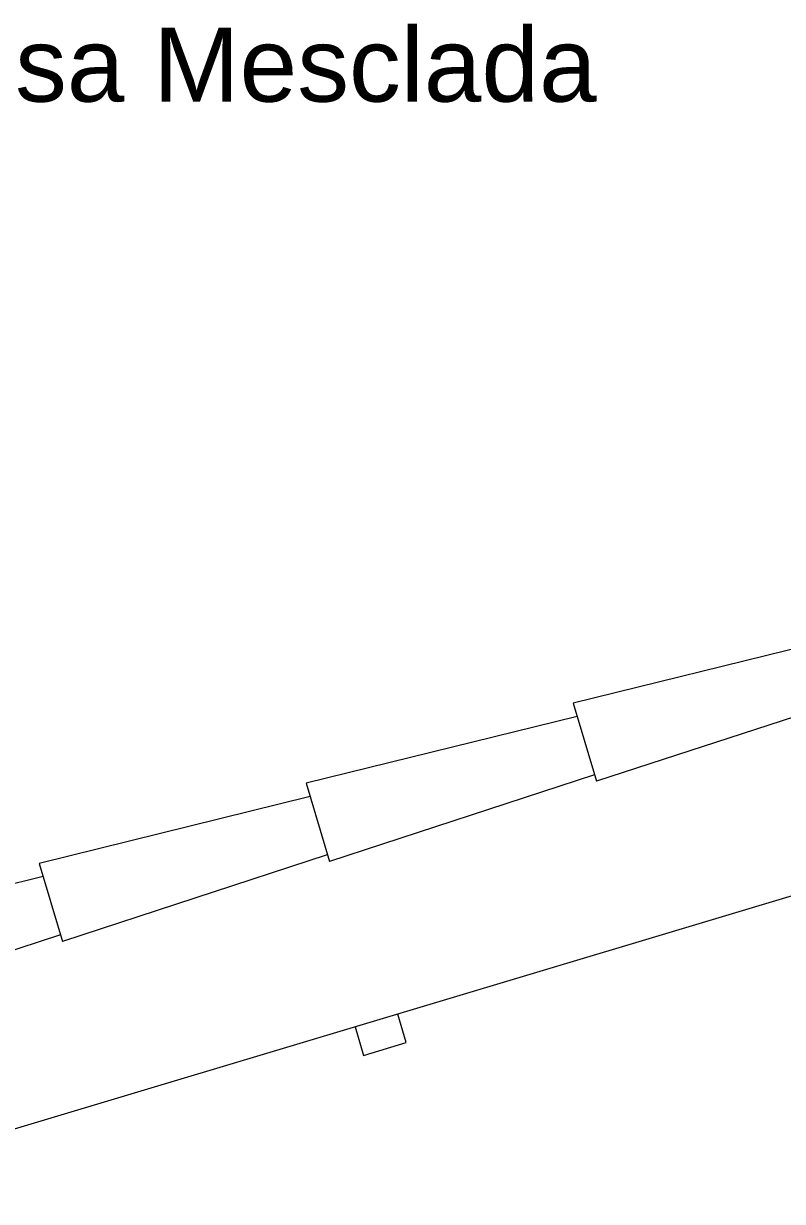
# Model space of a CAD drawing. Header units: millimetres. Extents: x -50912 to 58751, y -45352 to 5553.
# Drawn here: x 22118 to 23141, y 3588 to 5177 of the extents above; entities that cross this region are included whole.
import ezdxf

# ---------------------------------------------------------------- set-up
doc = ezdxf.new("R2010")
doc.units = ezdxf.units.MM
for name, color, linetype, lineweight in [('A-GLAZ-CURT', 52, 'Continuous', 9), ('A-GLAZ-CWMG', 51, 'Continuous', 9), ('A-ROOF-OTLN', 132, 'Continuous', 9), ('G-ANNO-TEXT', 231, 'Continuous', 9)]:
    doc.layers.add(name, color=color, linetype=linetype, lineweight=lineweight)
doc.styles.add('Arial_1', font='arial.ttf', dxfattribs={"height": 100})

# ---------------------------------------------------------------- blocks, each defined once
blk = doc.blocks.new('Rectangular Mullion - Terça-3868470-FACHADA LATERAL DIREITA GARAGEM')
at = {"layer": 'A-GLAZ-CWMG'}
for p, q in [((37949.9, 2924.8), (37938.4, 2963.1)), ((37880.9, 2945.9), (37892.4, 2907.6)), ((37892.4, 2907.6), (37949.9, 2924.8))]:
    blk.add_line(p, q, dxfattribs=at)
blk = doc.blocks.new('COLONIAL BASE - COLONIAL BASE-V30-FACHADA LATERAL DIREITA GARAGEM')
at = {"layer": 'A-GLAZ-CURT'}
blk.add_line((37146.2, 3054.5), (36780.9, 2964.3), dxfattribs=at)
blk = doc.blocks.new('COLONIAL BASE - COLONIAL BASE-V35-FACHADA LATERAL DIREITA GARAGEM')
at = {"layer": 'A-GLAZ-CURT'}
blk.add_line((41465.8, 4350.4), (41100.9, 4260.3), dxfattribs=at)
blk = doc.blocks.new('COLONIAL BASE - COLONIAL BASE-V44-FACHADA LATERAL DIREITA GARAGEM')
at = {"layer": 'A-GLAZ-CURT'}
for p, q in [((38226.2, 3378.5), (37860.9, 3288.3)), ((37860.9, 3288.3), (37892.5, 3183)), ((38249.8, 3299.8), (37892.5, 3183))]:
    blk.add_line(p, q, dxfattribs=at)
blk = doc.blocks.new('COLONIAL BASE - COLONIAL BASE-V49-FACHADA LATERAL DIREITA GARAGEM')
at = {"layer": 'A-GLAZ-CURT'}
for p, q in [((40746.2, 4134.5), (40380.9, 4044.3)), ((40769.4, 4055.7), (40412.5, 3939)), ((40380.9, 4044.3), (40412.5, 3939))]:
    blk.add_line(p, q, dxfattribs=at)
blk = doc.blocks.new('COLONIAL BASE - COLONIAL BASE-V50-FACHADA LATERAL DIREITA GARAGEM')
at = {"layer": 'A-GLAZ-CURT'}
for p, q in [((41106.2, 4242.5), (40740.9, 4152.3)), ((41129.6, 4163.8), (40772.5, 4047)), ((40740.9, 4152.3), (40772.5, 4047))]:
    blk.add_line(p, q, dxfattribs=at)
blk = doc.blocks.new('COLONIAL BASE - COLONIAL BASE-V51-FACHADA LATERAL DIREITA GARAGEM')
at = {"layer": 'A-GLAZ-CURT'}
for p, q in [((41465.8, 4350.4), (41100.9, 4260.3)), ((41100.9, 4260.3), (41132.5, 4155)), ((41489.8, 4271.8), (41132.5, 4155))]:
    blk.add_line(p, q, dxfattribs=at)

msp = doc.modelspace()

# ---------------------------------------------------------------- linework, layer by layer
at = {"layer": 'A-ROOF-OTLN'}
msp.add_line((25427.369, 4682.515), (18227.369, 2522.515), dxfattribs=at)

# ---------------------------------------------------------------- block references
at = {"layer": 'A-GLAZ-CURT'}
for name, p in [('COLONIAL BASE - COLONIAL BASE-V35-FACHADA LATERAL DIREITA GARAGEM', (-18242.282, 0)), ('COLONIAL BASE - COLONIAL BASE-V35-FACHADA LATERAL DIREITA GARAGEM', (-18242.282, 0)), ('COLONIAL BASE - COLONIAL BASE-V35-FACHADA LATERAL DIREITA GARAGEM', (-18242.282, 0)), ('COLONIAL BASE - COLONIAL BASE-V35-FACHADA LATERAL DIREITA GARAGEM', (-18242.282, 0)), ('COLONIAL BASE - COLONIAL BASE-V35-FACHADA LATERAL DIREITA GARAGEM', (-18242.282, 0)), ('COLONIAL BASE - COLONIAL BASE-V35-FACHADA LATERAL DIREITA GARAGEM', (-18242.282, 0)), ('COLONIAL BASE - COLONIAL BASE-V35-FACHADA LATERAL DIREITA GARAGEM', (-18242.282, 0)), ('COLONIAL BASE - COLONIAL BASE-V35-FACHADA LATERAL DIREITA GARAGEM', (-18242.282, 0)), ('COLONIAL BASE - COLONIAL BASE-V35-FACHADA LATERAL DIREITA GARAGEM', (-18242.282, 0)), ('COLONIAL BASE - COLONIAL BASE-V35-FACHADA LATERAL DIREITA GARAGEM', (-18242.282, 0)), ('COLONIAL BASE - COLONIAL BASE-V35-FACHADA LATERAL DIREITA GARAGEM', (-18242.282, 0)), ('COLONIAL BASE - COLONIAL BASE-V35-FACHADA LATERAL DIREITA GARAGEM', (-18242.282, 0)), ('COLONIAL BASE - COLONIAL BASE-V35-FACHADA LATERAL DIREITA GARAGEM', (-18242.282, 0)), ('COLONIAL BASE - COLONIAL BASE-V35-FACHADA LATERAL DIREITA GARAGEM', (-18242.282, 0)), ('COLONIAL BASE - COLONIAL BASE-V35-FACHADA LATERAL DIREITA GARAGEM', (-18242.282, 0)), ('COLONIAL BASE - COLONIAL BASE-V35-FACHADA LATERAL DIREITA GARAGEM', (-18242.282, 0)), ('COLONIAL BASE - COLONIAL BASE-V35-FACHADA LATERAL DIREITA GARAGEM', (-18242.282, 0)), ('COLONIAL BASE - COLONIAL BASE-V35-FACHADA LATERAL DIREITA GARAGEM', (-18242.282, 0)), ('COLONIAL BASE - COLONIAL BASE-V35-FACHADA LATERAL DIREITA GARAGEM', (-18242.282, 0)), ('COLONIAL BASE - COLONIAL BASE-V35-FACHADA LATERAL DIREITA GARAGEM', (-18242.282, 0)), ('COLONIAL BASE - COLONIAL BASE-V35-FACHADA LATERAL DIREITA GARAGEM', (-18242.282, 0)), ('COLONIAL BASE - COLONIAL BASE-V35-FACHADA LATERAL DIREITA GARAGEM', (-18242.282, 0)), ('COLONIAL BASE - COLONIAL BASE-V35-FACHADA LATERAL DIREITA GARAGEM', (-18242.282, 0)), ('COLONIAL BASE - COLONIAL BASE-V35-FACHADA LATERAL DIREITA GARAGEM', (-18242.282, 0)), ('COLONIAL BASE - COLONIAL BASE-V35-FACHADA LATERAL DIREITA GARAGEM', (-18242.282, 0)), ('COLONIAL BASE - COLONIAL BASE-V35-FACHADA LATERAL DIREITA GARAGEM', (-18242.282, 0)), ('COLONIAL BASE - COLONIAL BASE-V35-FACHADA LATERAL DIREITA GARAGEM', (-18242.282, 0)), ('COLONIAL BASE - COLONIAL BASE-V35-FACHADA LATERAL DIREITA GARAGEM', (-18242.282, 0)), ('COLONIAL BASE - COLONIAL BASE-V35-FACHADA LATERAL DIREITA GARAGEM', (-18242.282, 0)), ('COLONIAL BASE - COLONIAL BASE-V35-FACHADA LATERAL DIREITA GARAGEM', (-18242.282, 0)), ('COLONIAL BASE - COLONIAL BASE-V35-FACHADA LATERAL DIREITA GARAGEM', (-18242.282, 0)), ('COLONIAL BASE - COLONIAL BASE-V35-FACHADA LATERAL DIREITA GARAGEM', (-18242.282, 0)), ('COLONIAL BASE - COLONIAL BASE-V35-FACHADA LATERAL DIREITA GARAGEM', (-18242.282, 0)), ('COLONIAL BASE - COLONIAL BASE-V35-FACHADA LATERAL DIREITA GARAGEM', (-18242.282, 0)), ('COLONIAL BASE - COLONIAL BASE-V35-FACHADA LATERAL DIREITA GARAGEM', (-18242.282, 0)), ('COLONIAL BASE - COLONIAL BASE-V35-FACHADA LATERAL DIREITA GARAGEM', (-18242.282, 0)), ('COLONIAL BASE - COLONIAL BASE-V35-FACHADA LATERAL DIREITA GARAGEM', (-18242.282, 0)), ('COLONIAL BASE - COLONIAL BASE-V35-FACHADA LATERAL DIREITA GARAGEM', (-18242.282, 0)), ('COLONIAL BASE - COLONIAL BASE-V35-FACHADA LATERAL DIREITA GARAGEM', (-18242.282, 0)), ('COLONIAL BASE - COLONIAL BASE-V35-FACHADA LATERAL DIREITA GARAGEM', (-18242.282, 0)), ('COLONIAL BASE - COLONIAL BASE-V35-FACHADA LATERAL DIREITA GARAGEM', (-18242.282, 0)), ('COLONIAL BASE - COLONIAL BASE-V35-FACHADA LATERAL DIREITA GARAGEM', (-18242.282, 0)), ('COLONIAL BASE - COLONIAL BASE-V35-FACHADA LATERAL DIREITA GARAGEM', (-18242.282, 0)), ('COLONIAL BASE - COLONIAL BASE-V35-FACHADA LATERAL DIREITA GARAGEM', (-18242.282, 0)), ('COLONIAL BASE - COLONIAL BASE-V35-FACHADA LATERAL DIREITA GARAGEM', (-18242.282, 0)), ('COLONIAL BASE - COLONIAL BASE-V35-FACHADA LATERAL DIREITA GARAGEM', (-18242.282, 0)), ('COLONIAL BASE - COLONIAL BASE-V35-FACHADA LATERAL DIREITA GARAGEM', (-18242.282, 0)), ('COLONIAL BASE - COLONIAL BASE-V35-FACHADA LATERAL DIREITA GARAGEM', (-18242.282, 0)), ('COLONIAL BASE - COLONIAL BASE-V35-FACHADA LATERAL DIREITA GARAGEM', (-18242.282, 0)), ('COLONIAL BASE - COLONIAL BASE-V35-FACHADA LATERAL DIREITA GARAGEM', (-18242.282, 0)), ('COLONIAL BASE - COLONIAL BASE-V51-FACHADA LATERAL DIREITA GARAGEM', (-18242.282, 0)), ('COLONIAL BASE - COLONIAL BASE-V30-FACHADA LATERAL DIREITA GARAGEM', (-14282.282, 1188)), ('COLONIAL BASE - COLONIAL BASE-V30-FACHADA LATERAL DIREITA GARAGEM', (-14282.282, 1188)), ('COLONIAL BASE - COLONIAL BASE-V30-FACHADA LATERAL DIREITA GARAGEM', (-14282.282, 1188)), ('COLONIAL BASE - COLONIAL BASE-V30-FACHADA LATERAL DIREITA GARAGEM', (-14282.282, 1188)), ('COLONIAL BASE - COLONIAL BASE-V30-FACHADA LATERAL DIREITA GARAGEM', (-14282.282, 1188)), ('COLONIAL BASE - COLONIAL BASE-V30-FACHADA LATERAL DIREITA GARAGEM', (-14282.282, 1188)), ('COLONIAL BASE - COLONIAL BASE-V30-FACHADA LATERAL DIREITA GARAGEM', (-14282.282, 1188)), ('COLONIAL BASE - COLONIAL BASE-V30-FACHADA LATERAL DIREITA GARAGEM', (-14282.282, 1188)), ('COLONIAL BASE - COLONIAL BASE-V30-FACHADA LATERAL DIREITA GARAGEM', (-14282.282, 1188)), ('COLONIAL BASE - COLONIAL BASE-V30-FACHADA LATERAL DIREITA GARAGEM', (-14282.282, 1188)), ('COLONIAL BASE - COLONIAL BASE-V30-FACHADA LATERAL DIREITA GARAGEM', (-14282.282, 1188)), ('COLONIAL BASE - COLONIAL BASE-V30-FACHADA LATERAL DIREITA GARAGEM', (-14282.282, 1188)), ('COLONIAL BASE - COLONIAL BASE-V30-FACHADA LATERAL DIREITA GARAGEM', (-14282.282, 1188)), ('COLONIAL BASE - COLONIAL BASE-V30-FACHADA LATERAL DIREITA GARAGEM', (-14282.282, 1188)), ('COLONIAL BASE - COLONIAL BASE-V30-FACHADA LATERAL DIREITA GARAGEM', (-14282.282, 1188)), ('COLONIAL BASE - COLONIAL BASE-V30-FACHADA LATERAL DIREITA GARAGEM', (-14282.282, 1188)), ('COLONIAL BASE - COLONIAL BASE-V30-FACHADA LATERAL DIREITA GARAGEM', (-14282.282, 1188)), ('COLONIAL BASE - COLONIAL BASE-V30-FACHADA LATERAL DIREITA GARAGEM', (-14282.282, 1188)), ('COLONIAL BASE - COLONIAL BASE-V30-FACHADA LATERAL DIREITA GARAGEM', (-14282.282, 1188)), ('COLONIAL BASE - COLONIAL BASE-V30-FACHADA LATERAL DIREITA GARAGEM', (-14282.282, 1188)), ('COLONIAL BASE - COLONIAL BASE-V30-FACHADA LATERAL DIREITA GARAGEM', (-14282.282, 1188)), ('COLONIAL BASE - COLONIAL BASE-V30-FACHADA LATERAL DIREITA GARAGEM', (-14282.282, 1188)), ('COLONIAL BASE - COLONIAL BASE-V30-FACHADA LATERAL DIREITA GARAGEM', (-14282.282, 1188)), ('COLONIAL BASE - COLONIAL BASE-V30-FACHADA LATERAL DIREITA GARAGEM', (-14282.282, 1188)), ('COLONIAL BASE - COLONIAL BASE-V30-FACHADA LATERAL DIREITA GARAGEM', (-14282.282, 1188)), ('COLONIAL BASE - COLONIAL BASE-V30-FACHADA LATERAL DIREITA GARAGEM', (-14282.282, 1188)), ('COLONIAL BASE - COLONIAL BASE-V30-FACHADA LATERAL DIREITA GARAGEM', (-14282.282, 1188)), ('COLONIAL BASE - COLONIAL BASE-V30-FACHADA LATERAL DIREITA GARAGEM', (-14282.282, 1188)), ('COLONIAL BASE - COLONIAL BASE-V30-FACHADA LATERAL DIREITA GARAGEM', (-14282.282, 1188)), ('COLONIAL BASE - COLONIAL BASE-V30-FACHADA LATERAL DIREITA GARAGEM', (-14282.282, 1188)), ('COLONIAL BASE - COLONIAL BASE-V30-FACHADA LATERAL DIREITA GARAGEM', (-14282.282, 1188)), ('COLONIAL BASE - COLONIAL BASE-V30-FACHADA LATERAL DIREITA GARAGEM', (-14282.282, 1188)), ('COLONIAL BASE - COLONIAL BASE-V30-FACHADA LATERAL DIREITA GARAGEM', (-14282.282, 1188)), ('COLONIAL BASE - COLONIAL BASE-V30-FACHADA LATERAL DIREITA GARAGEM', (-14282.282, 1188)), ('COLONIAL BASE - COLONIAL BASE-V30-FACHADA LATERAL DIREITA GARAGEM', (-14282.282, 1188)), ('COLONIAL BASE - COLONIAL BASE-V30-FACHADA LATERAL DIREITA GARAGEM', (-14282.282, 1188)), ('COLONIAL BASE - COLONIAL BASE-V30-FACHADA LATERAL DIREITA GARAGEM', (-14282.282, 1188)), ('COLONIAL BASE - COLONIAL BASE-V30-FACHADA LATERAL DIREITA GARAGEM', (-14282.282, 1188)), ('COLONIAL BASE - COLONIAL BASE-V30-FACHADA LATERAL DIREITA GARAGEM', (-14282.282, 1188)), ('COLONIAL BASE - COLONIAL BASE-V30-FACHADA LATERAL DIREITA GARAGEM', (-14282.282, 1188)), ('COLONIAL BASE - COLONIAL BASE-V30-FACHADA LATERAL DIREITA GARAGEM', (-14282.282, 1188)), ('COLONIAL BASE - COLONIAL BASE-V30-FACHADA LATERAL DIREITA GARAGEM', (-14282.282, 1188)), ('COLONIAL BASE - COLONIAL BASE-V30-FACHADA LATERAL DIREITA GARAGEM', (-14282.282, 1188)), ('COLONIAL BASE - COLONIAL BASE-V30-FACHADA LATERAL DIREITA GARAGEM', (-14282.282, 1188)), ('COLONIAL BASE - COLONIAL BASE-V30-FACHADA LATERAL DIREITA GARAGEM', (-14282.282, 1188)), ('COLONIAL BASE - COLONIAL BASE-V30-FACHADA LATERAL DIREITA GARAGEM', (-14282.282, 1188)), ('COLONIAL BASE - COLONIAL BASE-V30-FACHADA LATERAL DIREITA GARAGEM', (-14282.282, 1188)), ('COLONIAL BASE - COLONIAL BASE-V30-FACHADA LATERAL DIREITA GARAGEM', (-14282.282, 1188)), ('COLONIAL BASE - COLONIAL BASE-V30-FACHADA LATERAL DIREITA GARAGEM', (-14282.282, 1188)), ('COLONIAL BASE - COLONIAL BASE-V30-FACHADA LATERAL DIREITA GARAGEM', (-14282.282, 1188)), ('COLONIAL BASE - COLONIAL BASE-V50-FACHADA LATERAL DIREITA GARAGEM', (-18242.282, 0)), ('COLONIAL BASE - COLONIAL BASE-V30-FACHADA LATERAL DIREITA GARAGEM', (-14642.282, 1080)), ('COLONIAL BASE - COLONIAL BASE-V30-FACHADA LATERAL DIREITA GARAGEM', (-14642.282, 1080)), ('COLONIAL BASE - COLONIAL BASE-V30-FACHADA LATERAL DIREITA GARAGEM', (-14642.282, 1080)), ('COLONIAL BASE - COLONIAL BASE-V30-FACHADA LATERAL DIREITA GARAGEM', (-14642.282, 1080)), ('COLONIAL BASE - COLONIAL BASE-V30-FACHADA LATERAL DIREITA GARAGEM', (-14642.282, 1080)), ('COLONIAL BASE - COLONIAL BASE-V30-FACHADA LATERAL DIREITA GARAGEM', (-14642.282, 1080)), ('COLONIAL BASE - COLONIAL BASE-V30-FACHADA LATERAL DIREITA GARAGEM', (-14642.282, 1080)), ('COLONIAL BASE - COLONIAL BASE-V30-FACHADA LATERAL DIREITA GARAGEM', (-14642.282, 1080)), ('COLONIAL BASE - COLONIAL BASE-V30-FACHADA LATERAL DIREITA GARAGEM', (-14642.282, 1080)), ('COLONIAL BASE - COLONIAL BASE-V30-FACHADA LATERAL DIREITA GARAGEM', (-14642.282, 1080)), ('COLONIAL BASE - COLONIAL BASE-V30-FACHADA LATERAL DIREITA GARAGEM', (-14642.282, 1080)), ('COLONIAL BASE - COLONIAL BASE-V30-FACHADA LATERAL DIREITA GARAGEM', (-14642.282, 1080)), ('COLONIAL BASE - COLONIAL BASE-V30-FACHADA LATERAL DIREITA GARAGEM', (-14642.282, 1080)), ('COLONIAL BASE - COLONIAL BASE-V30-FACHADA LATERAL DIREITA GARAGEM', (-14642.282, 1080)), ('COLONIAL BASE - COLONIAL BASE-V30-FACHADA LATERAL DIREITA GARAGEM', (-14642.282, 1080)), ('COLONIAL BASE - COLONIAL BASE-V30-FACHADA LATERAL DIREITA GARAGEM', (-14642.282, 1080)), ('COLONIAL BASE - COLONIAL BASE-V30-FACHADA LATERAL DIREITA GARAGEM', (-14642.282, 1080)), ('COLONIAL BASE - COLONIAL BASE-V30-FACHADA LATERAL DIREITA GARAGEM', (-14642.282, 1080)), ('COLONIAL BASE - COLONIAL BASE-V30-FACHADA LATERAL DIREITA GARAGEM', (-14642.282, 1080)), ('COLONIAL BASE - COLONIAL BASE-V30-FACHADA LATERAL DIREITA GARAGEM', (-14642.282, 1080)), ('COLONIAL BASE - COLONIAL BASE-V30-FACHADA LATERAL DIREITA GARAGEM', (-14642.282, 1080)), ('COLONIAL BASE - COLONIAL BASE-V30-FACHADA LATERAL DIREITA GARAGEM', (-14642.282, 1080)), ('COLONIAL BASE - COLONIAL BASE-V30-FACHADA LATERAL DIREITA GARAGEM', (-14642.282, 1080)), ('COLONIAL BASE - COLONIAL BASE-V30-FACHADA LATERAL DIREITA GARAGEM', (-14642.282, 1080)), ('COLONIAL BASE - COLONIAL BASE-V30-FACHADA LATERAL DIREITA GARAGEM', (-14642.282, 1080)), ('COLONIAL BASE - COLONIAL BASE-V30-FACHADA LATERAL DIREITA GARAGEM', (-14642.282, 1080)), ('COLONIAL BASE - COLONIAL BASE-V30-FACHADA LATERAL DIREITA GARAGEM', (-14642.282, 1080)), ('COLONIAL BASE - COLONIAL BASE-V30-FACHADA LATERAL DIREITA GARAGEM', (-14642.282, 1080)), ('COLONIAL BASE - COLONIAL BASE-V30-FACHADA LATERAL DIREITA GARAGEM', (-14642.282, 1080)), ('COLONIAL BASE - COLONIAL BASE-V30-FACHADA LATERAL DIREITA GARAGEM', (-14642.282, 1080)), ('COLONIAL BASE - COLONIAL BASE-V30-FACHADA LATERAL DIREITA GARAGEM', (-14642.282, 1080)), ('COLONIAL BASE - COLONIAL BASE-V30-FACHADA LATERAL DIREITA GARAGEM', (-14642.282, 1080)), ('COLONIAL BASE - COLONIAL BASE-V30-FACHADA LATERAL DIREITA GARAGEM', (-14642.282, 1080)), ('COLONIAL BASE - COLONIAL BASE-V30-FACHADA LATERAL DIREITA GARAGEM', (-14642.282, 1080)), ('COLONIAL BASE - COLONIAL BASE-V30-FACHADA LATERAL DIREITA GARAGEM', (-14642.282, 1080)), ('COLONIAL BASE - COLONIAL BASE-V30-FACHADA LATERAL DIREITA GARAGEM', (-14642.282, 1080)), ('COLONIAL BASE - COLONIAL BASE-V30-FACHADA LATERAL DIREITA GARAGEM', (-14642.282, 1080)), ('COLONIAL BASE - COLONIAL BASE-V30-FACHADA LATERAL DIREITA GARAGEM', (-14642.282, 1080)), ('COLONIAL BASE - COLONIAL BASE-V30-FACHADA LATERAL DIREITA GARAGEM', (-14642.282, 1080)), ('COLONIAL BASE - COLONIAL BASE-V30-FACHADA LATERAL DIREITA GARAGEM', (-14642.282, 1080)), ('COLONIAL BASE - COLONIAL BASE-V30-FACHADA LATERAL DIREITA GARAGEM', (-14642.282, 1080)), ('COLONIAL BASE - COLONIAL BASE-V30-FACHADA LATERAL DIREITA GARAGEM', (-14642.282, 1080)), ('COLONIAL BASE - COLONIAL BASE-V30-FACHADA LATERAL DIREITA GARAGEM', (-14642.282, 1080)), ('COLONIAL BASE - COLONIAL BASE-V30-FACHADA LATERAL DIREITA GARAGEM', (-14642.282, 1080)), ('COLONIAL BASE - COLONIAL BASE-V30-FACHADA LATERAL DIREITA GARAGEM', (-14642.282, 1080)), ('COLONIAL BASE - COLONIAL BASE-V30-FACHADA LATERAL DIREITA GARAGEM', (-14642.282, 1080)), ('COLONIAL BASE - COLONIAL BASE-V30-FACHADA LATERAL DIREITA GARAGEM', (-14642.282, 1080)), ('COLONIAL BASE - COLONIAL BASE-V30-FACHADA LATERAL DIREITA GARAGEM', (-14642.282, 1080)), ('COLONIAL BASE - COLONIAL BASE-V30-FACHADA LATERAL DIREITA GARAGEM', (-14642.282, 1080)), ('COLONIAL BASE - COLONIAL BASE-V30-FACHADA LATERAL DIREITA GARAGEM', (-14642.282, 1080)), ('COLONIAL BASE - COLONIAL BASE-V49-FACHADA LATERAL DIREITA GARAGEM', (-18242.282, 0)), ('COLONIAL BASE - COLONIAL BASE-V30-FACHADA LATERAL DIREITA GARAGEM', (-15002.282, 972)), ('COLONIAL BASE - COLONIAL BASE-V30-FACHADA LATERAL DIREITA GARAGEM', (-15002.282, 972)), ('COLONIAL BASE - COLONIAL BASE-V30-FACHADA LATERAL DIREITA GARAGEM', (-15002.282, 972)), ('COLONIAL BASE - COLONIAL BASE-V30-FACHADA LATERAL DIREITA GARAGEM', (-15002.282, 972)), ('COLONIAL BASE - COLONIAL BASE-V30-FACHADA LATERAL DIREITA GARAGEM', (-15002.282, 972)), ('COLONIAL BASE - COLONIAL BASE-V30-FACHADA LATERAL DIREITA GARAGEM', (-15002.282, 972)), ('COLONIAL BASE - COLONIAL BASE-V30-FACHADA LATERAL DIREITA GARAGEM', (-15002.282, 972)), ('COLONIAL BASE - COLONIAL BASE-V30-FACHADA LATERAL DIREITA GARAGEM', (-15002.282, 972)), ('COLONIAL BASE - COLONIAL BASE-V30-FACHADA LATERAL DIREITA GARAGEM', (-15002.282, 972)), ('COLONIAL BASE - COLONIAL BASE-V30-FACHADA LATERAL DIREITA GARAGEM', (-15002.282, 972)), ('COLONIAL BASE - COLONIAL BASE-V30-FACHADA LATERAL DIREITA GARAGEM', (-15002.282, 972)), ('COLONIAL BASE - COLONIAL BASE-V30-FACHADA LATERAL DIREITA GARAGEM', (-15002.282, 972)), ('COLONIAL BASE - COLONIAL BASE-V30-FACHADA LATERAL DIREITA GARAGEM', (-15002.282, 972)), ('COLONIAL BASE - COLONIAL BASE-V30-FACHADA LATERAL DIREITA GARAGEM', (-15002.282, 972)), ('COLONIAL BASE - COLONIAL BASE-V30-FACHADA LATERAL DIREITA GARAGEM', (-15002.282, 972)), ('COLONIAL BASE - COLONIAL BASE-V30-FACHADA LATERAL DIREITA GARAGEM', (-15002.282, 972)), ('COLONIAL BASE - COLONIAL BASE-V30-FACHADA LATERAL DIREITA GARAGEM', (-15002.282, 972)), ('COLONIAL BASE - COLONIAL BASE-V30-FACHADA LATERAL DIREITA GARAGEM', (-15002.282, 972)), ('COLONIAL BASE - COLONIAL BASE-V30-FACHADA LATERAL DIREITA GARAGEM', (-15002.282, 972)), ('COLONIAL BASE - COLONIAL BASE-V30-FACHADA LATERAL DIREITA GARAGEM', (-15002.282, 972)), ('COLONIAL BASE - COLONIAL BASE-V30-FACHADA LATERAL DIREITA GARAGEM', (-15002.282, 972)), ('COLONIAL BASE - COLONIAL BASE-V30-FACHADA LATERAL DIREITA GARAGEM', (-15002.282, 972)), ('COLONIAL BASE - COLONIAL BASE-V30-FACHADA LATERAL DIREITA GARAGEM', (-15002.282, 972)), ('COLONIAL BASE - COLONIAL BASE-V30-FACHADA LATERAL DIREITA GARAGEM', (-15002.282, 972)), ('COLONIAL BASE - COLONIAL BASE-V30-FACHADA LATERAL DIREITA GARAGEM', (-15002.282, 972)), ('COLONIAL BASE - COLONIAL BASE-V30-FACHADA LATERAL DIREITA GARAGEM', (-15002.282, 972)), ('COLONIAL BASE - COLONIAL BASE-V30-FACHADA LATERAL DIREITA GARAGEM', (-15002.282, 972)), ('COLONIAL BASE - COLONIAL BASE-V30-FACHADA LATERAL DIREITA GARAGEM', (-15002.282, 972)), ('COLONIAL BASE - COLONIAL BASE-V30-FACHADA LATERAL DIREITA GARAGEM', (-15002.282, 972)), ('COLONIAL BASE - COLONIAL BASE-V30-FACHADA LATERAL DIREITA GARAGEM', (-15002.282, 972)), ('COLONIAL BASE - COLONIAL BASE-V30-FACHADA LATERAL DIREITA GARAGEM', (-15002.282, 972)), ('COLONIAL BASE - COLONIAL BASE-V30-FACHADA LATERAL DIREITA GARAGEM', (-15002.282, 972)), ('COLONIAL BASE - COLONIAL BASE-V30-FACHADA LATERAL DIREITA GARAGEM', (-15002.282, 972)), ('COLONIAL BASE - COLONIAL BASE-V30-FACHADA LATERAL DIREITA GARAGEM', (-15002.282, 972)), ('COLONIAL BASE - COLONIAL BASE-V30-FACHADA LATERAL DIREITA GARAGEM', (-15002.282, 972)), ('COLONIAL BASE - COLONIAL BASE-V30-FACHADA LATERAL DIREITA GARAGEM', (-15002.282, 972)), ('COLONIAL BASE - COLONIAL BASE-V30-FACHADA LATERAL DIREITA GARAGEM', (-15002.282, 972)), ('COLONIAL BASE - COLONIAL BASE-V30-FACHADA LATERAL DIREITA GARAGEM', (-15002.282, 972)), ('COLONIAL BASE - COLONIAL BASE-V30-FACHADA LATERAL DIREITA GARAGEM', (-15002.282, 972)), ('COLONIAL BASE - COLONIAL BASE-V30-FACHADA LATERAL DIREITA GARAGEM', (-15002.282, 972)), ('COLONIAL BASE - COLONIAL BASE-V30-FACHADA LATERAL DIREITA GARAGEM', (-15002.282, 972)), ('COLONIAL BASE - COLONIAL BASE-V30-FACHADA LATERAL DIREITA GARAGEM', (-15002.282, 972)), ('COLONIAL BASE - COLONIAL BASE-V30-FACHADA LATERAL DIREITA GARAGEM', (-15002.282, 972)), ('COLONIAL BASE - COLONIAL BASE-V30-FACHADA LATERAL DIREITA GARAGEM', (-15002.282, 972)), ('COLONIAL BASE - COLONIAL BASE-V30-FACHADA LATERAL DIREITA GARAGEM', (-15002.282, 972)), ('COLONIAL BASE - COLONIAL BASE-V30-FACHADA LATERAL DIREITA GARAGEM', (-15002.282, 972)), ('COLONIAL BASE - COLONIAL BASE-V30-FACHADA LATERAL DIREITA GARAGEM', (-15002.282, 972)), ('COLONIAL BASE - COLONIAL BASE-V30-FACHADA LATERAL DIREITA GARAGEM', (-15002.282, 972)), ('COLONIAL BASE - COLONIAL BASE-V30-FACHADA LATERAL DIREITA GARAGEM', (-15002.282, 972)), ('COLONIAL BASE - COLONIAL BASE-V30-FACHADA LATERAL DIREITA GARAGEM', (-15002.282, 972)), ('COLONIAL BASE - COLONIAL BASE-V44-FACHADA LATERAL DIREITA GARAGEM', (-16082.282, 648))]:
    msp.add_blockref(name, p, dxfattribs=at)
at = {"layer": 'A-GLAZ-CWMG'}
msp.add_blockref('Rectangular Mullion - Terça-3868470-FACHADA LATERAL DIREITA GARAGEM', (-15316.306, 877.793), dxfattribs=at)

# ---------------------------------------------------------------- texts
at = {"layer": 'G-ANNO-TEXT', "color": 7, "insert": (21151.073, 5171.567), "char_height": 100, "width": 2156.53937, "attachment_point": 1, "style": 'Arial_1'}
msp.add_mtext('Telha Portuguesa Mesclada', dxfattribs=at)

doc.saveas('drawing.dxf')
